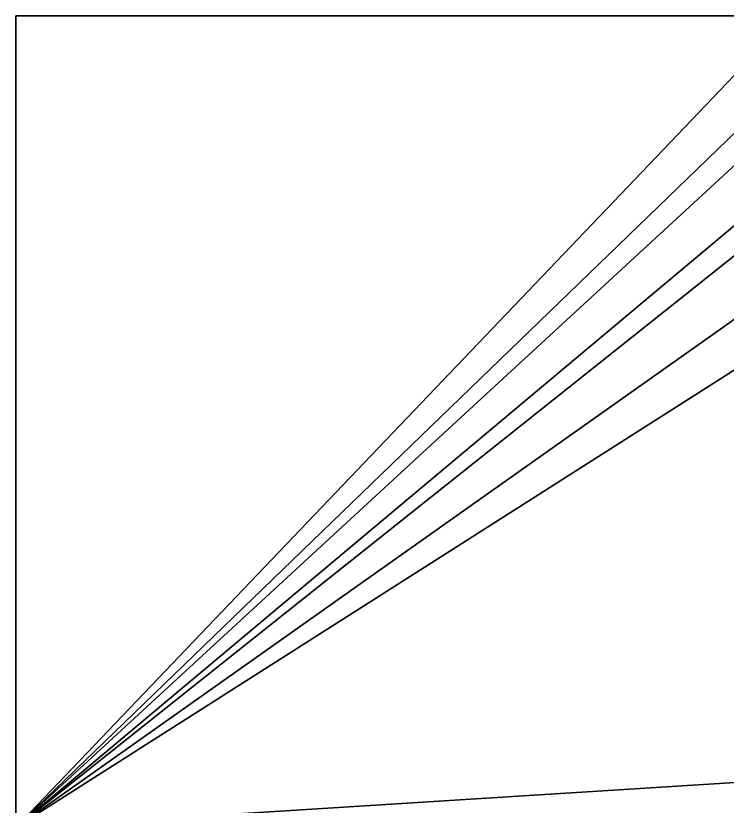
# Model space of a CAD drawing. Extents: x 207 to 387, y 94 to 160.
# Drawn here: x 206.694 to 209.159, y 153.014 to 155.752 of the extents above; entities that cross this region are included whole.
import ezdxf

# ---------------------------------------------------------------- set-up
doc = ezdxf.new("R2010")
doc.units = 0
doc.header["$LTSCALE"] = 2.54
doc.layers.get('0').update_dxf_attribs({"color": 13, "linetype": 'CONTINUOUS'})

# ---------------------------------------------------------------- blocks, each defined once
blk = doc.blocks.new('SP_05_ALTFIELD_CREDENZA_DW')
at = {"color": 23}
for p, q in [((180, 3.9375, 19.125), (180, 6.75, 19.125)), ((180, 3.9375, 90), (180, 6.75, 90)), ((180, 3.9375, 90), (180, 6.75, 90)), ((180, 3.9375, 19.125), (180, 6.75, 19.125)), ((180, 3.9375, 90), (180, 6.75, 90)), ((180, 3.9375, 19.125), (180, 6.75, 19.125)), ((135.225, 3.9375, 19.125), (180, 3.9375, 19.125)), ((135.225, 3.9375, 19.125), (180, 3.9375, 19.125)), ((135.225, 3.9375, 90), (180, 3.9375, 90)), ((135.225, 3.9375, 90), (180, 3.9375, 90)), ((177.0896, 3.9375, 85.6125), (180, 3.9375, 90)), ((177.0896, 3.9375, 85.6125), (180, 3.9375, 90)), ((177.0896, 3.9375, 85.6125), (180, 3.9375, 90)), ((177.3135, 3.9375, 21.825), (180, 3.9375, 19.125)), ((177.3135, 3.9375, 21.825), (180, 3.9375, 19.125)), ((177.3135, 3.9375, 21.825), (180, 3.9375, 19.125)), ((180, 3.9375, 90), (180, 3.9375, 19.125)), ((180, 3.9375, 90), (180, 3.9375, 19.125))]:
    blk.add_line(p, q, dxfattribs=at)
mesh = blk.add_polyface(dxfattribs=at)
corners = [(180, 6.75, 19.125), (135.225, 3.9375, 19.125), (135.225, 6.75, 19.125), (180, 3.9375, 19.125)]
mesh.append_faces([[corners[k] for k in face] for face in [(0, 1, 2), (1, 0, 3)]], dxfattribs={"vtx0": -1, "color": 23})
mesh = blk.add_polyface(dxfattribs=at)
corners = [(180, 6.75, 90), (135.225, 3.9375, 90), (135.225, 6.75, 90), (180, 3.9375, 90)]
mesh.append_faces([[corners[k] for k in face] for face in [(0, 1, 2), (1, 0, 3)]], dxfattribs={"vtx0": -1, "color": 23})
mesh = blk.add_polyface(dxfattribs=at)
corners = [(180, 6.75, 90), (177.0896, 3.9375, 85.6125), (180, 3.9375, 90), (177.4811, 4.6401, 86.2027), (176.6419, 6.75, 84.9375), (176.6419, 4.6125, 84.9375), (177.0896, 4.6125, 85.6125)]
mesh.append_faces([[corners[k] for k in face] for face in [(0, 1, 2), (3, 5, 6)]], dxfattribs={"vtx0": -1, "color": 23})
mesh.append_faces([[corners[k] for k in face] for face in [(1, 0, 3), (5, 3, 4)]], dxfattribs={"vtx0": -1, "vtx1": -1, "color": 23})
mesh.append_faces([[corners[k] for k in face] for face in [(3, 0, 4)]], dxfattribs={"vtx0": -1, "vtx2": -1, "color": 23})
mesh = blk.add_polyface(dxfattribs=at)
corners = [(180, 6.75, 19.125), (177.3135, 3.9375, 21.825), (180, 3.9375, 19.125), (177.3135, 4.275, 21.825), (177.3135, 4.6125, 21.825), (176.9777, 4.6125, 22.1625), (176.6419, 4.6125, 22.5), (176.6419, 6.75, 22.5)]
mesh.append_faces([[corners[k] for k in face] for face in [(0, 1, 2), (6, 0, 7)]], dxfattribs={"vtx0": -1, "color": 23})
mesh.append_faces([[corners[k] for k in face] for face in [(1, 0, 3), (3, 0, 4), (4, 0, 5), (5, 0, 6)]], dxfattribs={"vtx0": -1, "vtx1": -1, "color": 23})
mesh = blk.add_polyface(dxfattribs=at)
corners = [(180, 6.75, 19.125), (180, 3.9375, 90), (180, 3.9375, 19.125), (180, 6.75, 90)]
mesh.append_faces([[corners[k] for k in face] for face in [(0, 1, 2), (1, 0, 3)]], dxfattribs={"vtx0": -1, "color": 23})
mesh = blk.add_polyface(dxfattribs=at)
corners = [(177.3135, 3.9375, 21.825), (135.225, 3.9375, 19.125), (180, 3.9375, 19.125), (137.9115, 3.9375, 21.825)]
mesh.append_faces([[corners[k] for k in face] for face in [(0, 1, 2), (1, 0, 3)]], dxfattribs={"vtx0": -1, "color": 23})
mesh = blk.add_polyface(dxfattribs=at)
corners = [(137.1652, 3.9375, 87.075), (177.0896, 3.9375, 85.6125), (138.1354, 3.9375, 85.6125), (180, 3.9375, 90), (135.225, 3.9375, 90)]
mesh.append_faces([[corners[k] for k in face] for face in [(0, 1, 2), (3, 0, 4)]], dxfattribs={"vtx0": -1, "color": 23})
mesh.append_faces([[corners[k] for k in face] for face in [(1, 0, 3)]], dxfattribs={"vtx0": -1, "vtx1": -1, "color": 23})
mesh = blk.add_polyface(dxfattribs=at)
corners = [(180, 3.9375, 90), (177.3135, 3.9375, 21.825), (180, 3.9375, 19.125), (177.3135, 3.9375, 85.6125), (177.0896, 3.9375, 85.6125)]
mesh.append_faces([[corners[k] for k in face] for face in [(0, 1, 2), (3, 0, 4)]], dxfattribs={"vtx0": -1, "color": 23})
mesh.append_faces([[corners[k] for k in face] for face in [(1, 0, 3)]], dxfattribs={"vtx0": -1, "vtx1": -1, "color": 23})

msp = doc.modelspace()

# ---------------------------------------------------------------- block references
at = {"color": 23, "rotation": 180}
msp.add_blockref('SP_05_ALTFIELD_CREDENZA_DW', (386.6938, 159.6899), dxfattribs=at)

doc.saveas('drawing.dxf')
